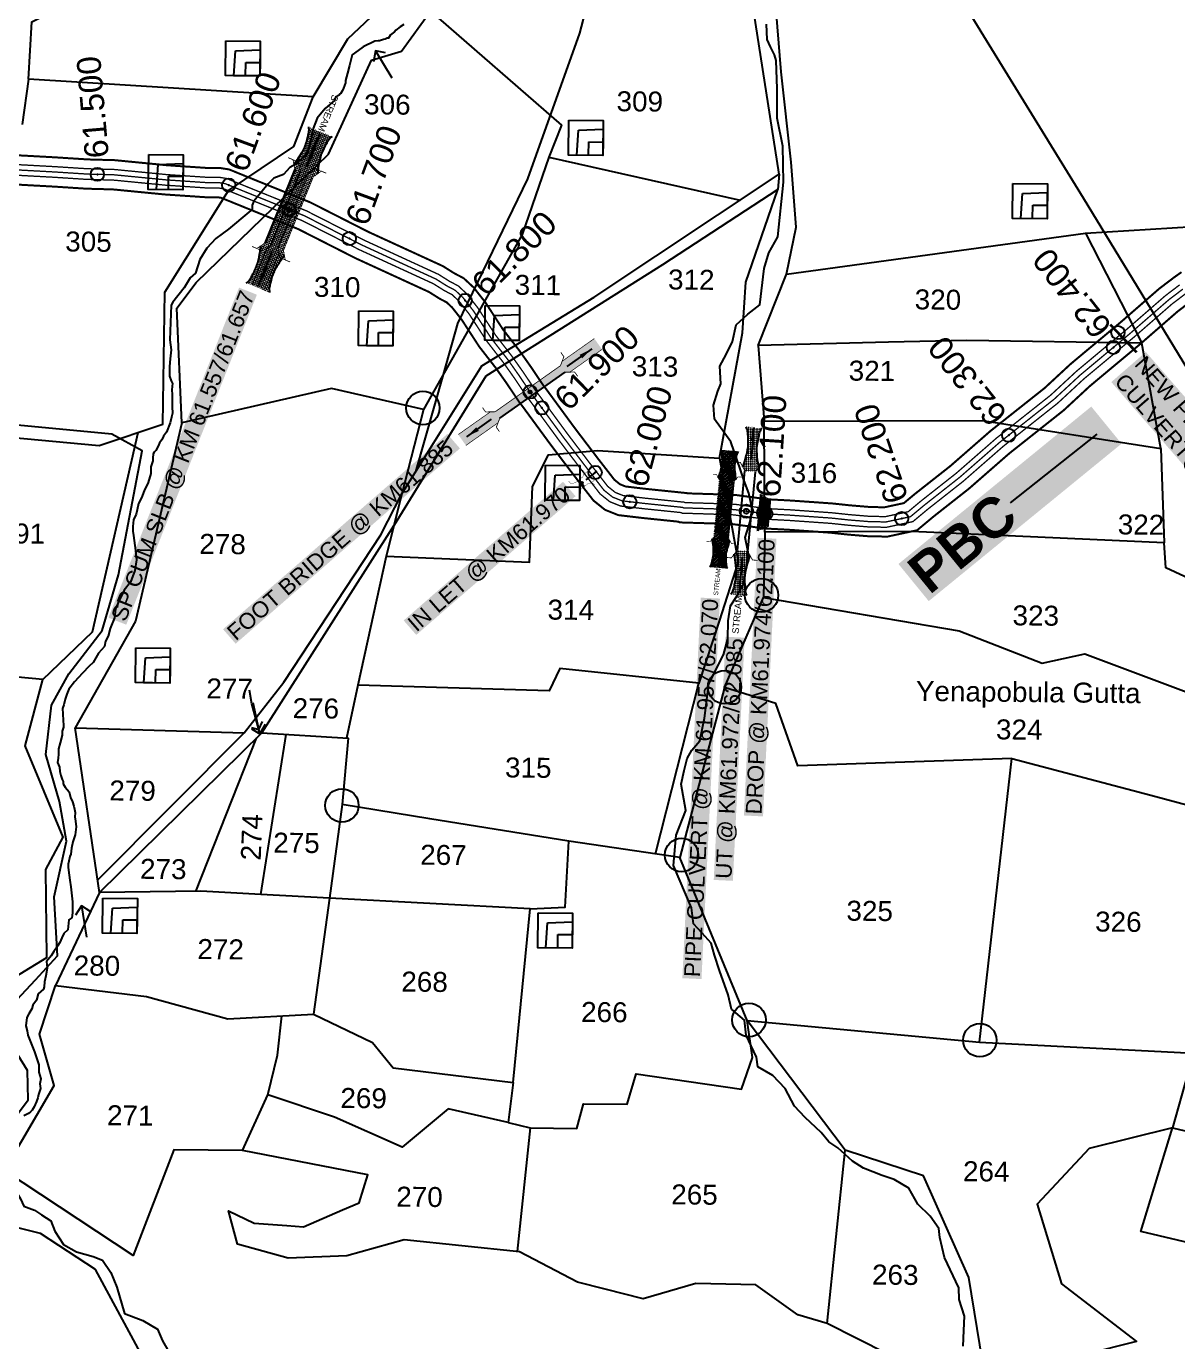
# Model space of a CAD drawing. Header units: inches. Extents: x 216030 to 222213, y 1586560 to 1591986.
# Drawn here: x 218230 to 219096, y 1588393 to 1589381 of the extents above; entities that cross this region are included whole.
import ezdxf
from ezdxf.enums import TextEntityAlignment as Align

# ---------------------------------------------------------------- set-up
doc = ezdxf.new("R2010")
doc.units = ezdxf.units.IN
doc.header["$LTSCALE"] = 15
doc.header["$MEASUREMENT"] = 0
doc.header["$PDMODE"] = 32
doc.header["$PDSIZE"] = 10
doc.linetypes.add('ACAD_ISO02W100', pattern=[15, 12, -3])
doc.linetypes.add('HIDDEN2', pattern=[0.1875, 0.125, -0.0625])
for name, color, linetype in [('BOUNDRY STONES', 240, 'Continuous'), ('CANAL1', 7, 'Continuous'), ('CSMark', 72, 'Continuous'), ('PAPER SIZE', 5, 'Continuous'), ('PLOTS', 7, 'Continuous'), ('PLOTS NO', 7, 'Continuous'), ('ROADS', 1, 'Continuous'), ('STREAMS', 4, 'Continuous'), ('STRUCTURE', 5, 'Continuous'), ('text2', 7, 'Continuous'), ('wells', 7, 'Continuous')]:
    doc.layers.add(name, color=color, linetype=linetype)
doc.styles.get("Standard").update_dxf_attribs({"font": 'arial.ttf'})
doc.dimstyles.get("Standard").update_dxf_attribs({"dimtxt": 0.18, "dimasz": 0.18, "dimexe": 0.18, "dimexo": 0.0625, "dimgap": 0.09, "dimtad": 0, "dimtih": 1, "dimtoh": 1, "dimdec": 4, "dimzin": 0, "dimdsep": 46, "dimtxsty": 'Standard', "dimcen": 0.09, "dimadec": 0, "dimazin": 0, "dimtfac": 1, "dimtdec": 4, "dimtofl": 0, "dimtmove": 0, "dimatfit": 3, "dimfxl": 1, "dimtolj": 1, "dimtzin": 0, "dimarcsym": 0})

# ---------------------------------------------------------------- blocks, each defined once
blk = doc.blocks.new('DROP')
h = blk.add_hatch()
h.set_pattern_fill('ANSI31', color=1, scale=10, angle=45)
h.set_pattern_definition([(90, (-324.4107, -25.7687), (-1.25, 0), [])])
h.paths.add_polyline_path([(-9.85, -4.34), (-13.79, 4.09), (13.79, 4.09), (10.24, -4.34)])
at = {"layer": 'STRUCTURE', "color": 5, "const_width": 0.49}
blk.add_lwpolyline([(-9.85, -4.34), (-13.79, 4.09), (13.79, 4.09), (10.24, -4.34), (-9.85, -4.34)], dxfattribs=at)
at = {"layer": 'STRUCTURE', "color": 5}
blk.add_circle((0, 0), 1.33, dxfattribs=at)
blk = doc.blocks.new('VBV BVB')
at = {"layer": 'wells'}
for points in [[(18263.9, 9973.8), (18300.3, 9973.8), (18300.3, 9936.9), (18263.9, 9936.9)], [(18274.1, 9963.3), (18300.3, 9964.6), (18300.3, 9936.9), (18272.6, 9936.9)], [(18285.1, 9951.1), (18300.3, 9951.1), (18300.3, 9936.9), (18285.1, 9936.9)]]:
    blk.add_lwpolyline(points, close=True, dxfattribs=at)
blk = doc.blocks.new('gdggfg')
at = {"layer": 'PLOTS NO'}
for points in [[(18501.3, 7805), (18515.5, 7835.3)], [(18497.2, 7814.7), (18501.3, 7805), (18512.2, 7809.6)]]:
    blk.add_lwpolyline(points, dxfattribs=at)
blk = doc.blocks.new('SLB')
at = {"layer": 'STRUCTURE'}
h = blk.add_hatch(dxfattribs=at)
h.set_pattern_fill('DOTS', color=6, scale=20, angle=320.37225, style=0)
h.set_pattern_definition([(320.372247934, (-159.4327, -72.9564), (1.2786241598, 0.5641323054), [0, -1.25])])
h.paths.add_polyline_path([(769699.52, 1706871.07), (769699.52, 1706861.07), (769729.11, 1706861.07), (769732.11, 1706863.07), (769792.11, 1706863.07), (769795.11, 1706861.07), (769824.69, 1706861.07), (769824.69, 1706871.07), (769795.11, 1706871.07), (769792.11, 1706869.07), (769732.11, 1706869.07), (769729.11, 1706871.07)])
at = {"layer": 'STRUCTURE', "color": 6, "linetype": 'ACAD_ISO02W100', "ltscale": 0.5, "const_width": 0.5}
for points in [[(769699.52, 1706871.07), (769729.11, 1706871.07)], [(769795.11, 1706871.07), (769824.69, 1706871.07)], [(769699.52, 1706861.07), (769729.11, 1706861.07)], [(769795.11, 1706861.07), (769824.69, 1706861.07)]]:
    blk.add_lwpolyline(points, dxfattribs=at)
at = {"layer": 'STRUCTURE', "color": 6, "const_width": 0.628}
for points in [[(769726.11, 1706877.07), (769726.11, 1706873.07), (769732.11, 1706869.07), (769792.11, 1706869.07), (769798.11, 1706873.07), (769798.11, 1706877.07)], [(769726.11, 1706855.07), (769726.11, 1706859.07), (769732.11, 1706863.07), (769792.11, 1706863.07), (769798.11, 1706859.07), (769798.11, 1706855.07)]]:
    blk.add_lwpolyline(points, dxfattribs=at)
at = {"layer": 'STRUCTURE', "color": 6}
blk.add_lwpolyline([(769732.11, 1706863.07), (769792.11, 1706863.07)], dxfattribs=at)
blk.add_lwpolyline([(769732.11, 1706863.07), (769792.11, 1706863.07)], dxfattribs=at)
at = {"layer": 'STRUCTURE', "color": 0}
blk.add_circle((769762.11, 1706866.07), 1.24, dxfattribs=at)
for points in [[(769703.75, 1706866.05), (769726.66, 1706866.05)], [(769818.63, 1706865.84), (769795.72, 1706865.84)]]:
    blk.add_leader(points, dimstyle='Standard', override={"dimasz": 10, "dimgap": 0.09, "dimtad": 0}, dxfattribs=at)
blk = doc.blocks.new('SP')
at = {"layer": 'STRUCTURE'}
h = blk.add_hatch(dxfattribs=at)
h.set_pattern_fill('DASH', color=256, scale=8, style=0)
edge = h.paths.add_edge_path()
edge.add_spline(control_points=[(769825.7, 1706742.15), (769825.25, 1706741.84), (769823.8, 1706740.85), (769820.91, 1706740.27), (769817.02, 1706739.72), (769811.41, 1706738.91), (769804, 1706739.73), (769798.39, 1706741), (769795.61, 1706741.63)], knot_values=[0, 0, 0, 0, 1.613557, 5.24513, 8.624976, 13.470124, 22.190216, 30.746377, 30.746377, 30.746377, 30.746377], degree=3, periodic=0)
edge.add_line((769795.61, 1706741.63), (769792.61, 1706739.63))
edge.add_line((769792.61, 1706739.63), (769732.61, 1706739.63))
edge.add_line((769732.61, 1706739.63), (769729.61, 1706741.63))
edge.add_spline(control_points=[(769729.61, 1706741.63), (769726.85, 1706740.92), (769721.28, 1706739.49), (769713.9, 1706738.46), (769708.26, 1706739.12), (769704.36, 1706739.55), (769701.45, 1706740.05), (769699.97, 1706741), (769699.52, 1706741.29)], knot_values=[0, 0, 0, 0, 8.556161, 17.276253, 22.121402, 25.501247, 29.13282, 30.746377, 30.746377, 30.746377, 30.746377], degree=3, periodic=0)
edge.add_line((769699.52, 1706741.29), (769699.52, 1706722.11))
edge.add_spline(control_points=[(769699.52, 1706722.11), (769699.97, 1706722.41), (769701.42, 1706723.41), (769704.31, 1706723.99), (769708.2, 1706724.53), (769713.82, 1706725.35), (769721.22, 1706724.53), (769726.83, 1706723.26), (769729.61, 1706722.63)], knot_values=[0, 0, 0, 0, 1.613557, 5.24513, 8.624976, 13.470124, 22.190216, 30.746377, 30.746377, 30.746377, 30.746377], degree=3, periodic=0)
edge.add_line((769729.61, 1706722.63), (769732.61, 1706724.63))
edge.add_line((769732.61, 1706724.63), (769792.61, 1706724.63))
edge.add_line((769792.61, 1706724.63), (769795.61, 1706722.63))
edge.add_spline(control_points=[(769795.61, 1706722.63), (769798.37, 1706723.34), (769803.94, 1706724.77), (769811.32, 1706725.8), (769816.96, 1706725.14), (769820.86, 1706724.71), (769823.77, 1706724.21), (769825.25, 1706723.26), (769825.7, 1706722.97)], knot_values=[0, 0, 0, 0, 8.556161, 17.276253, 22.121402, 25.501247, 29.13282, 30.746377, 30.746377, 30.746377, 30.746377], degree=3, periodic=0)
edge.add_line((769825.7, 1706722.97), (769825.7, 1706742.15))
h.paths.add_polyline_path([(769764.16, 1706732.13, -1), (769761.06, 1706732.13, -1)], flags=0)
h.paths.add_polyline_path([(769761.06, 1706732.13, 1), (769764.16, 1706732.13, 1)], flags=16)
at = {"layer": 'STRUCTURE', "const_width": 0.628}
for points in [[(769726.61, 1706747.63), (769726.61, 1706743.63), (769732.61, 1706739.63), (769792.61, 1706739.63), (769798.61, 1706743.63), (769798.61, 1706747.63)], [(769726.61, 1706716.63), (769726.61, 1706720.63), (769732.61, 1706724.63), (769792.61, 1706724.63), (769798.61, 1706720.63), (769798.61, 1706716.63)]]:
    blk.add_lwpolyline(points, dxfattribs=at)
at = {"layer": 'STRUCTURE', "color": 3}
blk.add_lwpolyline([(769732.61, 1706724.63), (769792.61, 1706724.63)], dxfattribs=at)
blk.add_lwpolyline([(769732.61, 1706724.63), (769792.61, 1706724.63)], dxfattribs=at)
at = {"layer": 'STRUCTURE', "color": 0}
blk.add_circle((769762.61, 1706732.13), 1.55, dxfattribs=at)
at = {"layer": 'STRUCTURE'}
for points in [[(769699.52, 1706741.29), (769700.91, 1706740.47), (769704.43, 1706739.58), (769707.78, 1706739.17), (769712.61, 1706738.76), (769721.28, 1706739.66), (769729.61, 1706741.63)], [(769825.7, 1706742.15), (769824.33, 1706741.29), (769820.84, 1706740.29), (769817.5, 1706739.79), (769812.68, 1706739.24), (769803.99, 1706739.9), (769795.61, 1706741.63)], [(769699.52, 1706722.11), (769700.89, 1706722.97), (769704.38, 1706723.96), (769707.72, 1706724.47), (769712.54, 1706725.01), (769721.23, 1706724.36), (769729.61, 1706722.63)], [(769825.7, 1706722.97), (769824.31, 1706723.78), (769820.79, 1706724.68), (769817.44, 1706725.09), (769812.61, 1706725.5), (769803.94, 1706724.6), (769795.61, 1706722.63)]]:
    blk.add_spline(points, degree=3, dxfattribs=at)
at = {"layer": 'STRUCTURE', "color": 0}
blk.add_text('STREAM', height=5, dxfattribs=at).set_placement((769684.29, 1706732.09), align=Align.MIDDLE_CENTER)
for points in [[(769727.44, 1706732.13), (769700.76, 1706732.13)], [(769824.37, 1706732.13), (769800.51, 1706732.13)]]:
    blk.add_leader(points, dimstyle='Standard', override={"dimasz": 10, "dimgap": 0.09, "dimtad": 0}, dxfattribs=at)
blk = doc.blocks.new('OT')
at = {"layer": 'STRUCTURE', "color": 190}
for points, const_width in [([(769751.4, 1706595.8), (769729.4, 1706595.8)], 0.5), ([(769775.2, 1706601.8), (769775.2, 1706597.8), (769769.2, 1706593.8), (769761.8, 1706593.8), (769754.4, 1706593.8), (769748.4, 1706597.8), (769748.4, 1706601.8)], 0.5), ([(769761.8, 1706593.8), (769761.8, 1706581)], 2.5), ([(769751.4, 1706579), (769729.4, 1706579)], 0.5), ([(769748.4, 1706573), (769748.4, 1706577), (769754.4, 1706581), (769761.8, 1706581), (769761.8, 1706581), (769761.8, 1706581), (769769.2, 1706581), (769775.2, 1706577), (769775.2, 1706573)], 0.5)]:
    blk.add_lwpolyline(points, dxfattribs=dict(at, const_width=const_width))
at = {"layer": 'STRUCTURE', "color": 0}
blk.add_circle((769761.8, 1706587.4), 1.87, dxfattribs=at)
blk.add_leader([(769732.6, 1706587.4), (769753.8, 1706587.4)], dimstyle='Standard', override={"dimasz": 10, "dimgap": 0.09, "dimtad": 0}, dxfattribs=at)
blk = doc.blocks.new('UT')
at = {"layer": 'STRUCTURE'}
h = blk.add_hatch(dxfattribs=at)
h.set_pattern_fill('DASH', color=150, scale=8, angle=-39.62775, style=0)
h.set_pattern_definition([(320.372247933, (-4370.464, -6260.8811), (1.40800153113, 0.132407282), [1, -1])])
h.paths.add_polyline_path([(765162.97, 1700681.89), (765165.57, 1700680.62), (765167.21, 1700680.27), (765169.12, 1700680.01), (765172.42, 1700679.63), (765176.41, 1700679.35), (765179.5, 1700679.47), (765183.06, 1700679.94), (765187.65, 1700680.88), (765188.89, 1700681.17), (765193.06, 1700682.22), (765196.06, 1700680.22), (765196.06, 1700672.22), (765193.06, 1700670.22), (765190.51, 1700670.8), (765188.13, 1700671.31), (765185.49, 1700671.82), (765183.62, 1700672.13), (765181, 1700672.46), (765180.33, 1700672.52), (765178.49, 1700672.63), (765176.68, 1700672.64), (765174.58, 1700672.5), (765172.53, 1700672.25), (765170.42, 1700671.95), (765168.45, 1700671.66), (765166.1, 1700671.21), (765164.96, 1700670.84), (765162.97, 1700669.7)])
h.paths.add_polyline_path([(765259.06, 1700682.22), (765256.06, 1700680.22), (765256.06, 1700672.22), (765259.06, 1700670.22), (765261.94, 1700670.95), (765264.4, 1700671.55), (765266.38, 1700671.99), (765269.09, 1700672.51), (765272.65, 1700672.98), (765276.07, 1700673.09), (765278.58, 1700672.93), (765281.17, 1700672.65), (765283.87, 1700672.33), (765286.44, 1700671.86), (765288, 1700671.26), (765289.15, 1700670.56), (765289.15, 1700682.74), (765287.59, 1700681.79), (765285.74, 1700681.17), (765283, 1700680.68), (765281.19, 1700680.42), (765276.69, 1700679.87), (765272.67, 1700679.86), (765268.7, 1700680.29), (765264.82, 1700680.97), (765261.16, 1700681.75)])
at = {"layer": 'STRUCTURE', "color": 150, "const_width": 0.628}
for points in [[(765190.06, 1700688.22), (765190.06, 1700684.22), (765196.06, 1700680.22), (765256.06, 1700680.22), (765262.06, 1700684.22), (765262.06, 1700688.22)], [(765190.06, 1700664.22), (765190.06, 1700668.22), (765196.06, 1700672.22), (765256.06, 1700672.22), (765262.06, 1700668.22), (765262.06, 1700664.22)]]:
    blk.add_lwpolyline(points, dxfattribs=at)
at = {"layer": 'STRUCTURE', "color": 150}
for points in [[(765196.06, 1700680.22), (765256.06, 1700680.22)], [(765196.06, 1700672.22), (765256.06, 1700672.22)], [(765196.06, 1700672.22), (765256.06, 1700672.22)]]:
    blk.add_lwpolyline(points, dxfattribs=at)
at = {"layer": 'STRUCTURE', "color": 0}
blk.add_circle((765226.06, 1700676.22), 1.89, dxfattribs=at)
at = {"layer": 'STRUCTURE', "color": 150}
for points in [[(765162.97, 1700681.89), (765164.36, 1700681.07), (765167.88, 1700680.17), (765171.23, 1700679.76), (765176.06, 1700679.35), (765184.73, 1700680.25), (765193.06, 1700682.22)], [(765289.15, 1700682.74), (765287.78, 1700681.89), (765284.29, 1700680.89), (765280.95, 1700680.38), (765276.13, 1700679.84), (765267.44, 1700680.49), (765259.06, 1700682.22)], [(765162.97, 1700669.7), (765164.34, 1700670.56), (765167.83, 1700671.56), (765171.17, 1700672.06), (765175.99, 1700672.61), (765184.68, 1700671.96), (765193.06, 1700670.22)], [(765289.15, 1700670.56), (765287.76, 1700671.38), (765284.24, 1700672.28), (765280.89, 1700672.69), (765276.06, 1700673.09), (765267.39, 1700672.19), (765259.06, 1700670.22)]]:
    blk.add_spline(points, degree=3, dxfattribs=at)
at = {"layer": 'STRUCTURE', "color": 0}
blk.add_text('STREAM', height=5, dxfattribs=at).set_placement((765148.25, 1700675.81), align=Align.MIDDLE_CENTER)
for points in [[(765190.88, 1700675.97), (765164.21, 1700675.83)], [(765289.26, 1700676.69), (765265.4, 1700676.38)]]:
    blk.add_leader(points, dimstyle='Standard', override={"dimasz": 10, "dimgap": 0.09, "dimtad": 0}, dxfattribs=at)
blk = doc.blocks.new('PBC')
at = {"layer": 'STRUCTURE', "color": 5, "insert": (13.58, 8.75), "char_height": 30, "width": 181.057, "attachment_point": 1, "rotation": 325.63469, "bg_fill": 1, "box_fill_scale": 1.1, "bg_fill_color": 7, "bg_fill_true_color": 16777215, "bg_fill_transparency": 0}
blk.add_mtext('{\\fArial|b1|i0|c0|p34;\\C256;PBC}', dxfattribs=at)
at = {"layer": 'PAPER SIZE'}
blk.add_leader([(148.6, -102.52), (80.65, -54.71)], dimstyle='Standard', override={"dimasz": 40, "dimgap": 0.09, "dimtad": 0, "dimtfill": 2, "dimtfillclr": 5}, dxfattribs=at)

msp = doc.modelspace()

# ---------------------------------------------------------------- linework, layer by layer
at = {"color": 3}
for p in [(218428, 1589243.25, 15), (219051, 1589151, 23), (219047.52, 1589139.9), (218609.12, 1589106.42), (218658, 1589046, 17), (218684.06, 1589023.98), (218754.94, 1589018.37), (218771.71, 1589016.86), (218784.68, 1589015.52, 21)]:
    msp.add_point(p, dxfattribs=at)
at = {"layer": 'BOUNDRY STONES'}
for centre in [(218528.54, 1589094.4), (218783.14, 1588953.7), (218755.28, 1588884.7), (218467.7, 1588795.86), (218722.97, 1588758.61), (218773.65, 1588634.7), (218947.17, 1588619.52)]:
    msp.add_circle(centre, 12.56, dxfattribs=at)
at = {"layer": 'CANAL1', "color": 5, "ltscale": 4, "const_width": 1}
for points in [[(218184.55, 1589279.35), (218251.92, 1589275.68), (218276.28, 1589274.12), (218296.52, 1589273.56), (218335.86, 1589269.73), (218365.93, 1589267.7), (218375.02, 1589267.75), (218381, 1589266.81), (218395.56, 1589260.87), (218441.07, 1589242.45), (218484.46, 1589220.41), (218540.32, 1589194.75), (218548.43, 1589189.64), (218555.16, 1589186.08), (218561.53, 1589180.14), (218569.81, 1589169.64), (218583.06, 1589149.25), (218595.43, 1589133.34), (218603.94, 1589121.33), (218613.26, 1589107.44), (218616.11, 1589103.71), (218637, 1589075.24), (218654.36, 1589052.42), (218667.49, 1589035.49), (218673.12, 1589030.98), (218679.13, 1589028.58), (218684.53, 1589027.95), (218695.75, 1589026.64), (218724.89, 1589023.64), (218725.49, 1589023.33), (218745.23, 1589022.72), (218762.78, 1589022.1), (218786.82, 1589018.85), (218804.45, 1589017.91), (218835.69, 1589015.71), (218849.39, 1589014.26), (218864.87, 1589012.97), (218876.34, 1589012.83), (218893.26, 1589016.46), (218903.07, 1589024.63), (218929.47, 1589045.41), (218959.51, 1589071.65), (219000.4, 1589104.03), (219020, 1589122.17), (219044.95, 1589142.98), (219058.11, 1589153.95), (219086.45, 1589178.61), (219097.39, 1589186.92)], [(218184.04, 1589271.36), (218251.45, 1589267.7), (218275.91, 1589266.12), (218296.03, 1589265.57), (218335.2, 1589261.76), (218365.68, 1589259.7), (218374.41, 1589259.75), (218378.84, 1589259.05), (218392.54, 1589253.46), (218437.75, 1589235.17), (218480.97, 1589213.2), (218536.5, 1589187.7), (218544.43, 1589182.71), (218550.48, 1589179.51), (218555.63, 1589174.71), (218563.3, 1589164.98), (218576.54, 1589144.61), (218589.01, 1589128.57), (218597.35, 1589116.78), (218606.75, 1589102.78), (218609.71, 1589098.91), (218630.59, 1589070.45), (218648.02, 1589047.54), (218661.75, 1589029.84), (218669.04, 1589023.99), (218677.14, 1589020.76), (218683.6, 1589020.01), (218694.88, 1589018.69), (218722.57, 1589015.84), (218723.44, 1589015.39), (218744.96, 1589014.72), (218762.1, 1589014.12), (218786.07, 1589010.88), (218803.95, 1589009.92), (218834.99, 1589007.74), (218848.63, 1589006.29), (218864.48, 1589004.98), (218877.14, 1589004.82), (218896.86, 1589009.05), (218908.1, 1589018.41), (218934.58, 1589039.25), (218964.62, 1589065.49), (219005.61, 1589097.95), (219025.28, 1589116.16), (219050.08, 1589136.83), (219063.3, 1589147.86), (219091.5, 1589172.4), (219102.1, 1589180.46)]]:
    msp.add_lwpolyline(points, dxfattribs=at)
at = {"layer": 'CANAL1', "color": 200, "ltscale": 4, "const_width": 1.5}
for points in [[(218185, 1589286.33), (218252.34, 1589282.67), (218276.6, 1589281.11), (218296.96, 1589280.55), (218336.43, 1589276.71), (218366.15, 1589274.71), (218375.55, 1589274.75), (218382.89, 1589273.6), (218398.19, 1589267.36), (218443.97, 1589248.83), (218487.5, 1589226.71), (218543.66, 1589200.92), (218551.93, 1589195.7), (218559.25, 1589191.84), (218566.7, 1589184.9), (218575.5, 1589173.73), (218588.77, 1589153.32), (218601.06, 1589137.51), (218609.7, 1589125.3), (218618.95, 1589111.52), (218621.71, 1589107.9), (218642.61, 1589079.43), (218659.91, 1589056.68), (218672.52, 1589040.44), (218676.68, 1589037.1), (218680.86, 1589035.43), (218696.51, 1589033.6), (218726.92, 1589030.47), (218727.29, 1589030.28), (218745.46, 1589029.71), (218763.37, 1589029.09), (218787.48, 1589025.82), (218804.88, 1589024.89), (218836.31, 1589022.68), (218850.04, 1589021.23), (218865.2, 1589019.97), (218875.64, 1589019.84), (218890.1, 1589022.95), (218898.66, 1589030.07), (218925, 1589050.8), (218955.03, 1589077.03), (218995.84, 1589109.35), (219015.38, 1589127.43), (219053.57, 1589159.28), (219082.03, 1589184.05), (219093.27, 1589192.58), (219098.79, 1589196.45)], [(218183.59, 1589264.38), (218251.03, 1589260.71), (218275.59, 1589259.13), (218295.59, 1589258.58), (218334.63, 1589254.78), (218365.47, 1589252.7), (218373.88, 1589252.75), (218376.95, 1589252.26), (218389.91, 1589246.98), (218434.84, 1589228.79), (218477.92, 1589206.9), (218533.16, 1589181.53), (218540.92, 1589176.64), (218546.39, 1589173.75), (218550.46, 1589169.95), (218557.61, 1589160.89), (218570.83, 1589140.55), (218583.39, 1589124.4), (218591.59, 1589112.81), (218601.06, 1589098.69), (218604.11, 1589094.71), (218624.99, 1589066.26), (218642.46, 1589043.28), (218656.73, 1589024.9), (218665.48, 1589017.88), (218675.41, 1589013.92), (218694.11, 1589011.73), (218720.54, 1589009.01), (218721.64, 1589008.44), (218744.73, 1589007.73), (218761.51, 1589007.14), (218785.42, 1589003.9), (218803.52, 1589002.93), (218834.38, 1589000.76), (218847.97, 1588999.32), (218864.15, 1588997.98), (218877.84, 1588997.81), (218900.02, 1589002.57), (218912.51, 1589012.97), (218939.05, 1589033.86), (218969.1, 1589060.11), (219010.16, 1589092.63), (219029.91, 1589110.9), (219067.84, 1589142.53), (219095.92, 1589166.97), (219106.23, 1589174.8)]]:
    msp.add_lwpolyline(points, dxfattribs=at)
at = {"layer": 'CANAL1', "color": 1, "linetype": 'HIDDEN2', "ltscale": 4, "const_width": 1}
msp.add_lwpolyline([(218184.3, 1589275.36), (218251.69, 1589271.69), (218276.1, 1589270.12), (218296.27, 1589269.57), (218335.53, 1589265.75), (218365.81, 1589263.7), (218374.72, 1589263.75), (218379.92, 1589262.93), (218394.05, 1589257.17), (218439.41, 1589238.81), (218482.71, 1589216.8), (218538.41, 1589191.22), (218546.43, 1589186.17), (218552.82, 1589182.8), (218558.58, 1589177.43), (218566.56, 1589167.31), (218579.8, 1589146.93), (218592.22, 1589130.95), (218600.65, 1589119.05), (218610, 1589105.11), (218612.91, 1589101.31), (218633.8, 1589072.85), (218651.19, 1589049.98), (218664.62, 1589032.67), (218671.08, 1589027.49), (218678.14, 1589024.67), (218684.06, 1589023.98), (218695.31, 1589022.67), (218723.73, 1589019.74), (218724.46, 1589019.36), (218745.09, 1589018.72), (218762.44, 1589018.11), (218786.45, 1589014.86), (218804.2, 1589013.91), (218835.34, 1589011.72), (218849.01, 1589010.27), (218864.67, 1589008.98), (218876.74, 1589008.83), (218895.06, 1589012.76), (218905.58, 1589021.52), (218932.02, 1589042.33), (218962.06, 1589068.57), (219003, 1589100.99), (219022.64, 1589119.16), (219047.52, 1589139.9), (219060.7, 1589150.9), (219088.97, 1589175.51), (219099.75, 1589183.69)], dxfattribs=at)
at = {"layer": 'PLOTS'}
for points in [[(218801.74, 1589194.84), (218809.03, 1589230.25), (218805.26, 1589279.16), (218797.79, 1589346.93), (218793.21, 1589402.51), (218876.36, 1589399.67), (218937.08, 1589405.67), (218932.57, 1589451.33), (218974.72, 1589586.27), (218919.59, 1589596.27), (218914.24, 1589584.28), (218827.02, 1589599.42), (218814.65, 1589602.77)], [(218231.99, 1589341.37), (218234.67, 1589384.57), (218247.9, 1589391.14), (218293.4, 1589512.32), (218300.34, 1589530.79), (218182.71, 1589547.55), (218154.43, 1589412.66), (218151.76, 1589381.98), (218124.98, 1589321.16)], [(218446.04, 1589328.12), (218472.24, 1589371.6), (218515.5, 1589412.75), (218574.13, 1589442.51), (218577.19, 1589474.36), (218609.42, 1589507.97)], [(218796.42, 1589270.02), (218777.34, 1589391.94), (218592.49, 1589426.09), (218534.2, 1589392.39), (218632.61, 1589306.82), (218623.1, 1589282.75), (218766.98, 1589250.46)], [(218347.38, 1589083.2), (218343.55, 1589169.41), (218358.16, 1589188.65), (218457.66, 1589285.06), (218489.8, 1589355.58), (218512.5, 1589362.54), (218534.2, 1589392.39)], [(219026.63, 1589225.84), (219173.24, 1589234.71), (219179.82, 1589354), (219373.77, 1589355.78), (219572.05, 1589337.31), (219533.21, 1589241.34), (219504.94, 1589191.63), (219477.63, 1589174.38)], [(218185.3, 1589075.53), (218285.18, 1589066.21), (218333.16, 1589082.31), (218334.57, 1589181.42), (218382.49, 1589257.68), (218431.44, 1589290.75), (218446.04, 1589328.12), (218231.99, 1589341.37), (218227.36, 1589307.25)], [(218623.1, 1589282.75), (218603.23, 1589224.75), (218529.08, 1589093.28), (218512.82, 1589029.82)], [(218512.82, 1589029.82), (218572.88, 1589126.14), (218657.31, 1589177.55), (218796.42, 1589270.02), (218795.29, 1589258.44)], [(218751.37, 1589056.76), (218768.73, 1589150.75), (218771.17, 1589189.03), (218795.29, 1589258.44), (218708.55, 1589202), (218575.93, 1589118.21), (218506.85, 1589006.45)], [(218780.64, 1589141.45), (218801.74, 1589194.84), (219026.63, 1589225.84), (219069.03, 1589143.1)], [(219083.28, 1589063.91), (219069.03, 1589143.1), (218937.39, 1589145.12), (218878.52, 1589143.74), (218780.64, 1589141.45), (218785.1, 1589084.41)], [(218529.08, 1589093.28), (218459.78, 1589109.04), (218347.38, 1589083.2), (218312.62, 1588934.38), (218267.28, 1588854.05)], [(218785.44, 1589001.08), (218785.1, 1589084.41), (218949.24, 1589085.09), (219083.28, 1589063.91), (219085.68, 1588993.06)], [(218242.95, 1588890.42), (218280.2, 1588926.36), (218314.55, 1589076.06)], [(218500.87, 1588983.07), (218608.69, 1588978.67), (218611.01, 1589035.4), (218623.03, 1589059.28), (218659.67, 1589062.54), (218751.37, 1589056.76), (218765.62, 1588978.92), (218751.13, 1588934.16), (218736.07, 1588887.62), (218631.47, 1588898.64), (218623.4, 1588881.91), (218479.75, 1588886.23)], [(218394.19, 1588850.46), (218423.92, 1588888.47), (218496.96, 1588999.16), (218512.82, 1589029.82), (218500.87, 1588983.07), (218479.75, 1588886.23), (218471.06, 1588846.43)], [(218407.44, 1588850.32), (218506.85, 1589006.45)], [(219243.2, 1588916.95), (219150.55, 1588944.8), (219086.95, 1588974.22), (219085.68, 1588993.06), (218895.92, 1589001.53), (218785.44, 1589001.08), (218784.45, 1588952.03)], [(218755.29, 1588884.53), (218784.45, 1588952.03), (218931.61, 1588927.13), (218994, 1588902.78), (219026.02, 1588909.72), (219138.37, 1588867.69), (219210.48, 1588818.48)], [(218213.45, 1588661.82), (218245.83, 1588681.71), (218245, 1588747.63), (218258.23, 1588772.04), (218229.71, 1588840.73), (218242.95, 1588890.42), (218140.63, 1588899.96), (218138.04, 1588928.42)], [(218703.43, 1588759.39), (218736.07, 1588887.62)], [(218971.21, 1588831.07), (218810.36, 1588825.48), (218793.76, 1588872.44), (218755.29, 1588884.53), (218721.58, 1588756.73)], [(218285.37, 1588730.51), (218267.28, 1588854.05), (218394.19, 1588850.46), (218284.01, 1588739.84)], [(218285.37, 1588730.51), (218407.44, 1588850.32), (218472.4, 1588846.35), (218467.89, 1588796.52)], [(218357.82, 1588731.31), (218403.45, 1588846.41)], [(218406.71, 1588728.97), (218425.81, 1588849.2)], [(218946.89, 1588617.97), (218971.21, 1588831.07), (219075.63, 1588803.44), (219106.41, 1588795.3), (219173.44, 1588793.62)], [(218609.07, 1588553.8), (218644.36, 1588553.3), (218649.38, 1588571.81), (218682.19, 1588571.47), (218688.78, 1588594.28), (218768.1, 1588582.63), (218776.22, 1588606.44), (218772.39, 1588634.2), (218721.58, 1588756.73), (218638.29, 1588768.96), (218533.85, 1588785.85), (218467.89, 1588796.52), (218458.3, 1588726.25), (218446.43, 1588639.06)], [(218596.32, 1588587.67), (218609.15, 1588718.29), (218635.42, 1588719.55), (218638.29, 1588768.96)], [(218609.15, 1588718.29), (218458.3, 1588726.25), (218406.71, 1588728.97), (218361.6, 1588731.35), (218285.37, 1588730.51), (218252.34, 1588660.61)], [(218183.37, 1588493.86), (218201.03, 1588533.68), (218231.92, 1588574.8), (218231.4, 1588596.64), (218211.49, 1588628.79), (218213.61, 1588664.47)], [(218214.04, 1588521.58), (218251.32, 1588585.5), (218240.27, 1588624.14), (218252.34, 1588660.61), (218320.67, 1588652.29), (218381.8, 1588635.65), (218446.43, 1588639.06), (218490.57, 1588617.73), (218506.14, 1588598.76), (218596.32, 1588587.67), (218592.61, 1588557.56), (218547.54, 1588567.83), (218512.91, 1588539.21), (218462.02, 1588561.59), (218412.09, 1588578.37), (218419.26, 1588608.29), (218422.39, 1588637.79)], [(219229.39, 1588437.8), (219068.19, 1588475.78), (219092.04, 1588553.63), (219029.42, 1588538.16), (218990.31, 1588496.38), (219008.46, 1588436.44), (219065.01, 1588393.11), (218951.4, 1588364.59), (218938.89, 1588441.26), (218904.87, 1588517.52), (218846.06, 1588536.87), (218772.39, 1588634.2), (218946.89, 1588617.97), (219107.85, 1588609.7)], [(219107.85, 1588609.7), (219092.04, 1588553.63), (219326.38, 1588498.41)], [(218392.84, 1588536.73), (218412.09, 1588578.37)], [(218592.61, 1588557.56), (218609.07, 1588553.8), (218599.36, 1588460.8)], [(218877.53, 1588383.96), (218832.47, 1588406.63), (218810.41, 1588413.21), (218778.84, 1588435.65), (218733.74, 1588436.63), (218694.2, 1588425.34), (218665.53, 1588432.49), (218644.63, 1588437.71), (218601.22, 1588460.6), (218514.49, 1588469.66), (218471.38, 1588457.64), (218427.37, 1588455.81), (218389.07, 1588466.36), (218382.46, 1588491.34), (218401.69, 1588481.99), (218426.34, 1588480.22), (218438.72, 1588479.33), (218468.17, 1588491.99), (218480.68, 1588497.37), (218487.27, 1588518.48), (218392.84, 1588536.73), (218341.37, 1588537.05), (218310.8, 1588457.81), (218214.04, 1588521.58)], [(218832.47, 1588406.63), (218846.06, 1588536.87)], [(218159.97, 1588259.83), (218167.37, 1588224.61), (218210.24, 1588199.54), (218245.65, 1588191.3), (218234.46, 1588157.33), (218248.28, 1588135.02), (218275.73, 1588144.6), (218336.85, 1588168.85), (218401.67, 1588168.68), (218407.66, 1588241.37), (218384.75, 1588290.37), (218365.22, 1588357.44), (218317.66, 1588381.82), (218282.55, 1588447.35), (218241.18, 1588474.37), (218207.74, 1588482.59), (218189.99, 1588437.66), (218133.87, 1588419.52), (218135.02, 1588400.91)]]:
    msp.add_lwpolyline(points, dxfattribs=at)
at = {"layer": 'PLOTS NO'}
for points in [[(218405.27, 1588852.9), (218400.02, 1588872.26), (218398.28, 1588882.33)], [(218399.75, 1588854.36), (218405.27, 1588852.9), (218408.06, 1588858.89)]]:
    msp.add_lwpolyline(points, dxfattribs=at)
at = {"layer": 'ROADS', "color": 1}
for points in [[(218523.23, 1589046.51), (218543.93, 1589119.6), (218554.79, 1589157.97), (218607.45, 1589266.47), (218646.43, 1589375.96), (218666.34, 1589451.68), (218670.42, 1589514.24), (218659.04, 1589577.27), (218653.88, 1589605.86), (218650.76, 1589685.3), (218647.12, 1589778.07), (218657.53, 1589824.57), (218616.9, 1589888.55), (218609.07, 1589946.46)], [(218921.05, 1589421.09), (219024.95, 1589252.38), (219085.73, 1589152.47), (219148.15, 1589049.86)], [(218111.15, 1588372.56), (218101.32, 1588407.94), (218119.87, 1588456.91), (218146.05, 1588578.08), (218152.73, 1588630.4), (218171.6, 1588633.97), (218216.48, 1588642.46), (218237.27, 1588664.95), (218253.93, 1588682.97), (218251.51, 1588727.28), (218260.71, 1588768.99), (218255.37, 1588798.93), (218245.05, 1588834.05), (218249.41, 1588871.21), (218262.43, 1588894.82), (218287.46, 1588927.37), (218299.62, 1588969.18), (218317.53, 1589062.12), (218294.84, 1589074.82), (218218.54, 1589082.08), (218168.68, 1589097.42), (218146.86, 1589182.18), (218134.41, 1589230.54), (218115.82, 1589318.68)]]:
    msp.add_lwpolyline(points, dxfattribs=at)
at = {"layer": 'STREAMS', "color": 4}
for points in [[(218514.27, 1589382.44), (218511.35, 1589380.83), (218508.29, 1589378.21), (218507.27, 1589376.84), (218504.1, 1589374.72), (218502.81, 1589372.22), (218501.67, 1589372.1), (218500.15, 1589371.49), (218498.89, 1589371.25), (218495.98, 1589370.14), (218494.84, 1589370.28), (218492.32, 1589370.05), (218483.57, 1589365.73), (218480.01, 1589362.87), (218475.44, 1589359.76), (218473.33, 1589351.59), (218471.89, 1589345.81), (218470.44, 1589340.4), (218470.3, 1589338.64), (218468.87, 1589334.75), (218468.1, 1589332.86), (218466.56, 1589330.36), (218466.18, 1589330.11), (218465.67, 1589329.48), (218462.75, 1589328), (218462.35, 1589325.61), (218454.96, 1589319.29), (218449.03, 1589312.09), (218446.13, 1589304.45), (218444.64, 1589296.8), (218443.59, 1589292.38), (218441.29, 1589285.14), (218438.03, 1589282.35), (218432.94, 1589277.56), (218428.47, 1589274.99), (218423.78, 1589269.79), (218416.49, 1589267.04), (218412.21, 1589262.85), (218406.48, 1589255.85), (218401.58, 1589249.65), (218400.13, 1589246.84), (218400.1, 1589243.41), (218397.66, 1589241.42), (218382.54, 1589228.79), (218372.98, 1589221.63), (218366.05, 1589214.44), (218360.91, 1589206.02), (218357.58, 1589195.57), (218353.71, 1589192.18), (218349.19, 1589184.56), (218340.61, 1589173.96), (218339.33, 1589171.55), (218338.3, 1589145.66), (218339.22, 1589138), (218338.52, 1589131.31), (218338.08, 1589125.5), (218338.04, 1589122.09), (218338.13, 1589118.3), (218339.36, 1589114.75), (218340.22, 1589112.85), (218340.08, 1589110.83), (218339.92, 1589107.8), (218340.14, 1589104.76), (218340.17, 1589095.16), (218340.38, 1589090.48), (218339.59, 1589087.58), (218338.66, 1589083.17), (218335.81, 1589076.25), (218333.5, 1589073.12), (218332.21, 1589070.6), (218330.67, 1589068.35), (218329.89, 1589066.33), (218327.83, 1589062.56), (218326.55, 1589061.19), (218325.78, 1589059.93), (218325.62, 1589056.77), (218325.47, 1589054.75), (218324.16, 1589050.22), (218323.98, 1589045.2), (218322.14, 1589038.4), (218318.92, 1589032.24), (218316.97, 1589026.95), (218314.9, 1589022.55), (218313.84, 1589017.89), (218312.92, 1589014.74), (218310.98, 1589010.34), (218310.55, 1589005.41), (218310.64, 1589001.75), (218311.12, 1588998.58), (218312.5, 1588987.37), (218313.19, 1588980.29), (218311.97, 1588972.34), (218308.84, 1588963.53), (218304.11, 1588957.51), (218300.1, 1588949.34), (218297.39, 1588943.43), (218296.69, 1588936.74), (218293.45, 1588928.82), (218291.87, 1588923.02), (218290.06, 1588919.25), (218289.26, 1588915.22), (218286.96, 1588912.71), (218284.79, 1588910.33), (218280.65, 1588903.12), (218277.72, 1588900.37), (218272.73, 1588895.12), (218266.72, 1588888.73), (218262.37, 1588883.22), (218260.94, 1588879.32), (218259.77, 1588875.79), (218258.71, 1588871.38), (218257.67, 1588868.61), (218258.01, 1588864.57), (218257.87, 1588863.18), (218258.09, 1588861.2), (218258.41, 1588854.62), (218257.36, 1588851.6), (218257.33, 1588848.57), (218256.01, 1588842.9), (218254.7, 1588838.36), (218254.53, 1588834.32), (218254.5, 1588831.42), (218253.96, 1588828.14), (218255.32, 1588824.71), (218255.54, 1588821.3), (218256.39, 1588818.38), (218257.5, 1588815.34), (218258.12, 1588813.94), (218258.23, 1588812.17), (218259.72, 1588809.5), (218262.59, 1588806.06), (218263.68, 1588801.76), (218265.17, 1588798.46), (218266.27, 1588795.41), (218266.75, 1588793.01), (218267.23, 1588790.48), (218266.82, 1588786.94), (218267.06, 1588785.93), (218268.02, 1588779.89), (218267.07, 1588773.71), (218265.5, 1588768.42), (218264.44, 1588763.63), (218263.89, 1588759.34), (218263.11, 1588757.46), (218262.32, 1588754.05), (218261.92, 1588751.66), (218262.02, 1588749.38), (218262.12, 1588747.23), (218262.59, 1588743.56), (218263.06, 1588739.64), (218263.89, 1588734.71), (218264.1, 1588732.38), (218265.11, 1588723.41), (218265.22, 1588715.08), (218264.78, 1588711.43), (218262.53, 1588710.03), (218261.64, 1588702.53), (218258.56, 1588699.72), (218257.11, 1588696.28), (218255.65, 1588692.84), (218254, 1588690.22), (218251.11, 1588686.19), (218249.05, 1588682.76), (218245.55, 1588678.53), (218246.11, 1588673.65), (218245.24, 1588667.98), (218244.17, 1588663.32), (218243.93, 1588659.66), (218243.3, 1588657.84), (218239.41, 1588654.23), (218238.14, 1588649.57), (218235.46, 1588645.94), (218234.62, 1588643.11), (218232.35, 1588639.27), (218230.9, 1588636.65), (218230.02, 1588630.36), (218231, 1588626.5), (218231.57, 1588623.24), (218236.72, 1588610.67), (218239.87, 1588601.09), (218239.81, 1588595.41), (218241.39, 1588590.52), (218240.74, 1588586.67), (218241.11, 1588583.21), (218239.64, 1588578.76), (218239.01, 1588576.33), (218238.17, 1588573.5), (218236.3, 1588569.45), (218234.85, 1588567.03), (218233.62, 1588565.62), (218231.98, 1588564.42), (218228.71, 1588562.63)], [(218934.7, 1588389.79), (218935.08, 1588401.51), (218935.71, 1588412.19), (218931.66, 1588424.74), (218931.49, 1588433.6), (218920.51, 1588456.3), (218917.01, 1588471.19), (218916.29, 1588477.97), (218909.87, 1588487.42), (218900.57, 1588496.38), (218893.92, 1588508.43), (218882.77, 1588514.8), (218873.67, 1588517.76), (218859.64, 1588523.38), (218851.35, 1588528.68), (218840.5, 1588538.69), (218833.77, 1588543.19), (218827.84, 1588550.29), (218815.96, 1588561.36), (218807.96, 1588570.04), (218800.79, 1588583.14), (218791.5, 1588592.88), (218780.36, 1588599.51), (218779.39, 1588606.82), (218771.43, 1588623.23), (218770.24, 1588634.45), (218760.42, 1588642.89), (218757.92, 1588653.6), (218751.59, 1588671.91), (218747.8, 1588683.42), (218745.28, 1588692.3), (218738.58, 1588699.93), (218731.87, 1588707.04), (218730.43, 1588719.04), (218716.93, 1588750.72), (218718.98, 1588773.52), (218726.21, 1588791.95), (218722.76, 1588811.79), (218724.95, 1588822.2), (218727.13, 1588831.04), (218730.58, 1588837.25), (218736.66, 1588844.49), (218740.22, 1588861.4), (218743.36, 1588887.27), (218754.53, 1588909.05), (218757.78, 1588921), (218757.92, 1588934.55), (218759.86, 1588945.74), (218764.63, 1588952.99), (218769.68, 1588962.32), (218771.92, 1588977.15), (218773.05, 1588986.14), (218770.82, 1588997.11), (218774.59, 1589009.06), (218775.99, 1589018.69), (218773.51, 1589030.44), (218769.95, 1589039.6), (218767.16, 1589047.97), (218760.08, 1589068.89), (218747.73, 1589086.08), (218747.05, 1589096.51), (218750.29, 1589107.16), (218752.43, 1589112.61), (218751.78, 1589125.91), (218756.57, 1589134.46), (218761.36, 1589144.32), (218764.1, 1589156.8), (218772.78, 1589164.79), (218781.73, 1589172), (218785.13, 1589199.07), (218788.66, 1589210.93), (218795.3, 1589222.85), (218799.63, 1589263.98), (218799.13, 1589291.1), (218794.91, 1589311.99), (218794.86, 1589334.26), (218794.09, 1589355.37), (218792.83, 1589359.63), (218789.79, 1589365.7), (218787.39, 1589371.28), (218786.69, 1589382.71)], [(218205.87, 1588521.65), (218219.91, 1588510.7), (218225.98, 1588500.36), (218228.5, 1588494.93), (218236.7, 1588491.76), (218241.81, 1588488.37), (218248.97, 1588483.92), (218251.98, 1588476.18), (218258.31, 1588466.08), (218268.29, 1588460.58), (218280.6, 1588457.11), (218287.78, 1588454.21), (218293.86, 1588444.89), (218298.38, 1588434.04), (218304.35, 1588414.18), (218317.95, 1588408.9), (218329.17, 1588402.51), (218332.78, 1588393.77), (218337.54, 1588385.51)]]:
    msp.add_lwpolyline(points, dxfattribs=at)
at = {"layer": 'text2', "color": 3, "linetype": 'Continuous', "const_width": 2}
msp.add_lwpolyline([(219045.21, 1589157.03), (219065.01, 1589136.17)], dxfattribs=at)
at = {"layer": 'text2', "color": 3, "linetype": 'Continuous'}
for p in [(218283.84, 1589269.91), (218382.59, 1589261.84), (218473.26, 1589221.61), (218560.32, 1589175.22), (219047.52, 1589139.9), (218617.94, 1589094.45), (218968.86, 1589073.95), (218786.21, 1589014.9), (218888.41, 1589011.33)]:
    msp.add_point(p, dxfattribs=at)

# ---------------------------------------------------------------- block references
at = {"rotation": 84.86404107213713}
msp.add_blockref('DROP', (218784.87, 1589015.51, 21), dxfattribs=at)
at = {"layer": 'PAPER SIZE', "rotation": 73.57559680894802}
msp.add_blockref('PBC', (218894.76, 1588961.3), dxfattribs=at)
at = {"layer": 'PLOTS NO'}
for p, xscale, yscale, zscale, rotation in [((221282.79, 1603360.1), 0.710781751960323, 0.710781751960323, 0.710781751960323, 235.8551395688541), ((211311.21, 1576465.28), 0.7107817519603229, 0.7107817519603229, 0.7107817519603229, 37.3188795485713), ((226118.94, 1600642.56), 0.710781751960323, 0.710781751960323, 0.710781751960323, 213.7745727144193)]:
    msp.add_blockref('gdggfg', p, dxfattribs=dict(at, xscale=xscale, yscale=yscale, zscale=zscale, rotation=rotation))
at = {"layer": 'STRUCTURE', "color": 0}
for name, p, rotation in [('SP', (-1073130.48, 2944730.52, 15), 247.8926304158276), ('SLB', (-1081819.59, 2936567.15, 15), 248.2557471003972), ('SLB', (573062.74, -249449.57), 35.18653797162748), ('UT', (1839172.52, 665885.36), 84.55567768260265)]:
    msp.add_blockref(name, p, dxfattribs=dict(at, rotation=rotation))
for name, p, xscale, yscale, zscale, rotation in [('SP', (1355381.41, 936515.43), 0.7, 0.7, 0.7, 84.41727908787342), ('OT', (-9007, 2497011.86), 0.5, 0.5, 0.5, 218.353427949293)]:
    msp.add_blockref(name, p, dxfattribs=dict(at, xscale=xscale, yscale=yscale, zscale=zscale, rotation=rotation))
at = {"layer": 'wells', "xscale": 0.7107817519603229, "yscale": 0.7107817519603229, "zscale": 0.7107817519603229, "rotation": 359.4143192848295}
for p in [(205327.04, 1582414.15), (205584.81, 1582354.44), (205269, 1582328.74), (205918.64, 1582306.95), (205521.81, 1582215.38), (205426.93, 1582211.37), (205567.24, 1582095.28), (205259.39, 1581958.18), (205234.6, 1581770.09), (205561.7, 1581759.11)]:
    msp.add_blockref('VBV BVB', p, dxfattribs=at)

# ---------------------------------------------------------------- texts
at = {"layer": 'CSMark', "color": 1}
for s, rotation, p in [('61.500', 94.91409, (218283.57, 1589282.03)), ('61.600', 69.86255, (218387.54, 1589273.45)), ('61.700', 69.86255, (218478.21, 1589233.21)), ('61.800', 44.63818, (218569.74, 1589183.61)), ('62.400', 128.39249, (219040.36, 1589150.37)), ('61.900', 44.63818, (218631.79, 1589097.68)), ('62.300', 128.39249, (218961.7, 1589084.42)), ('62.000', 75.13792, (218687.93, 1589035.99)), ('62.100', 86.23602, (218787.93, 1589027.44)), ('62.200', 108.61524, (218885.22, 1589023.6))]:
    msp.add_text(s, height=18, rotation=rotation, dxfattribs=at).set_placement(p, align=Align.MIDDLE_LEFT)
at = {"layer": 'PLOTS NO'}
for s, rotation, p in [('306', 359.41432, (218484.27, 1589315.05)), ('309', 359.41432, (218674.04, 1589317.36)), ('305', 359.41432, (218259.64, 1589212.02)), ('310', 359.41432, (218446.59, 1589177.92)), ('311', 359.41432, (218597.44, 1589179.45)), ('312', 359.41432, (218712.73, 1589183.47)), ('320', 359.41432, (218898.13, 1589168.53)), ('313', 359.41432, (218685.52, 1589118.24)), ('321', 359.41432, (218848.53, 1589115)), ('316', 359.41432, (218804.92, 1589038.33)), ('322', 359.41432, (219050.76, 1588999.48)), ('291', 359.41432, (218209.56, 1588992.82)), ('278', 359.41432, (218360.42, 1588984.86)), ('314', 359.41432, (218622.18, 1588935.48)), ('323', 359.41432, (218971.69, 1588931.16)), ('277', 359.41432, (218365.74, 1588876.29)), ('Yenapobula Gutta', 359.41432, (218899.03, 1588874.38)), ('276', 359.41432, (218430.53, 1588861.44)), ('324', 359.41432, (218959.24, 1588845.52)), ('315', 359.41432, (218590.2, 1588816.91)), ('279', 359.41432, (218292.79, 1588799.63)), ('274', 87.77614, (218406.61, 1588754.21)), ('275', 359.41432, (218415.96, 1588760.43)), ('267', 359.41432, (218526.45, 1588751.34)), ('273', 359.41432, (218315.86, 1588740.76)), ('325', 359.41432, (218846.82, 1588709.32)), ('326', 359.41432, (219033.74, 1588701.17)), ('272', 359.41432, (218358.98, 1588680.53)), ('280', 359.41432, (218265.99, 1588668.2)), ('268', 359.41432, (218512.26, 1588656.07)), ('266', 359.41432, (218647.38, 1588633.28)), ('269', 359.41432, (218466.46, 1588568.66)), ('271', 359.41432, (218291.07, 1588555.66)), ('264', 359.41432, (218934.44, 1588513.63)), ('270', 359.41432, (218508.45, 1588494.51)), ('265', 359.41432, (218715.14, 1588496.22)), ('263', 359.41432, (218866.07, 1588435.98))]:
    msp.add_text(s, height=15, rotation=rotation, dxfattribs=at).set_placement(p)
at = {"layer": 'STRUCTURE', "color": 5, "char_height": 12, "attachment_point": 1, "bg_fill": 1, "box_fill_scale": 1.1, "bg_fill_color": 7, "bg_fill_true_color": 16777215, "bg_fill_transparency": 0}
for s, insert, width, rotation in [('SP CUM SLB @ KM 61.557/61.657', (218293.74, 1588937.58, 38), 264.2428, 68.39175), ('NEW PIPES CULVERT@KM62.405', (219071.83, 1589134.75), 171.1323, 311.00366), ('FOOT BRIDGE @ KM61.885', (218380.03, 1588928.09, 38), 221.0709, 41.02291), ('IN LET @ KM61.970', (218515.79, 1588934.68, 38), 156.3517, 41.02291), ('DROP @ KM61.974/62.100', (218771.08, 1588789.45, 38), 206.4365, 87.22721), ('PIPE CULVERT @ KM 61.957/62.070', (218724.82, 1588667.24, 38), 283.7653, 87.22721), ('UT @ KM61.972/62.085', (218748.42, 1588741.04, 38), 180.4802, 87.22721)]:
    msp.add_mtext(s, dxfattribs=dict(at, insert=insert, width=width, rotation=rotation))

doc.saveas('drawing.dxf')
